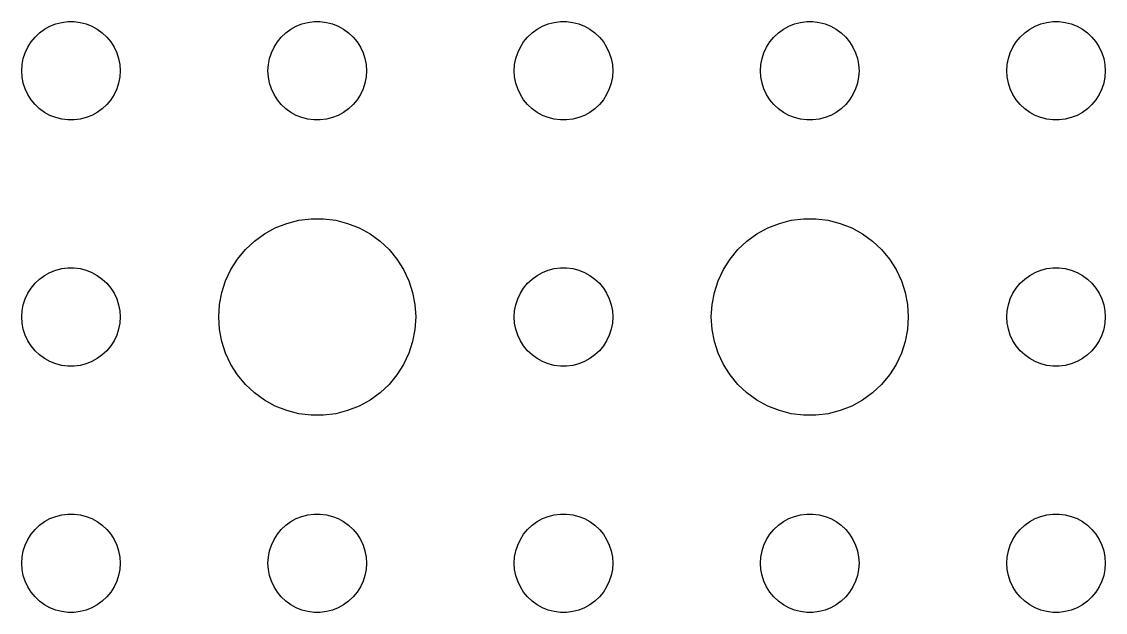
# Model space of a CAD drawing. Header units: metres. Extents: x -157 to 157, y -157 to 157.
# Drawn here: x -54 to -21, y 21 to 39 of the extents above; entities that cross this region are included whole.
import ezdxf

# ---------------------------------------------------------------- set-up
doc = ezdxf.new("R2010")
doc.units = ezdxf.units.M

msp = doc.modelspace()

# ---------------------------------------------------------------- linework, layer by layer
for p, q in [((-52.9635, 38.9266), (-52.7811, 38.9734)), ((-52.7811, 38.9734), (-52.5942, 38.997)), ((-52.5942, 38.997), (-52.4058, 38.997)), ((-52.4058, 38.997), (-52.2189, 38.9734)), ((-52.2189, 38.9734), (-52.0365, 38.9266)), ((-45.4635, 38.9266), (-45.2811, 38.9734)), ((-45.2811, 38.9734), (-45.0942, 38.997)), ((-45.0942, 38.997), (-44.9058, 38.997)), ((-44.9058, 38.997), (-44.7189, 38.9734)), ((-44.7189, 38.9734), (-44.5365, 38.9266)), ((-37.9635, 38.9266), (-37.7811, 38.9734)), ((-37.7811, 38.9734), (-37.5942, 38.997)), ((-37.5942, 38.997), (-37.4058, 38.997)), ((-37.4058, 38.997), (-37.2189, 38.9734)), ((-37.2189, 38.9734), (-37.0365, 38.9266)), ((-30.4635, 38.9266), (-30.2811, 38.9734)), ((-30.2811, 38.9734), (-30.0942, 38.997)), ((-30.0942, 38.997), (-29.9058, 38.997)), ((-29.9058, 38.997), (-29.7189, 38.9734)), ((-29.7189, 38.9734), (-29.5365, 38.9266)), ((-22.9635, 38.9266), (-22.7811, 38.9734)), ((-22.7811, 38.9734), (-22.5942, 38.997)), ((-22.5942, 38.997), (-22.4058, 38.997)), ((-22.4058, 38.997), (-22.2189, 38.9734)), ((-22.2189, 38.9734), (-22.0365, 38.9266)), ((-53.5934, 38.5268), (-53.4561, 38.6558)), ((-53.4561, 38.6558), (-53.3037, 38.7665)), ((-53.3037, 38.7665), (-53.1387, 38.8572)), ((-53.1387, 38.8572), (-52.9635, 38.9266)), ((-52.0365, 38.9266), (-51.8613, 38.8572)), ((-51.8613, 38.8572), (-51.6963, 38.7665)), ((-51.6963, 38.7665), (-51.5439, 38.6558)), ((-51.5439, 38.6558), (-51.4065, 38.5268)), ((-46.0934, 38.5268), (-45.9561, 38.6558)), ((-45.9561, 38.6558), (-45.8037, 38.7665)), ((-45.8037, 38.7665), (-45.6387, 38.8572)), ((-45.6387, 38.8572), (-45.4635, 38.9266)), ((-44.5365, 38.9266), (-44.3613, 38.8572)), ((-44.3613, 38.8572), (-44.1963, 38.7665)), ((-44.1963, 38.7665), (-44.0439, 38.6558)), ((-44.0439, 38.6558), (-43.9065, 38.5268)), ((-38.5934, 38.5268), (-38.4561, 38.6558)), ((-38.4561, 38.6558), (-38.3037, 38.7665)), ((-38.3037, 38.7665), (-38.1387, 38.8572)), ((-38.1387, 38.8572), (-37.9635, 38.9266)), ((-37.0365, 38.9266), (-36.8613, 38.8572)), ((-36.8613, 38.8572), (-36.6963, 38.7665)), ((-36.6963, 38.7665), (-36.5439, 38.6558)), ((-36.5439, 38.6558), (-36.4065, 38.5268)), ((-31.0934, 38.5268), (-30.9561, 38.6558)), ((-30.9561, 38.6558), (-30.8037, 38.7665)), ((-30.8037, 38.7665), (-30.6387, 38.8572)), ((-30.6387, 38.8572), (-30.4635, 38.9266)), ((-29.5365, 38.9266), (-29.3613, 38.8572)), ((-29.3613, 38.8572), (-29.1963, 38.7665)), ((-29.1963, 38.7665), (-29.0439, 38.6558)), ((-29.0439, 38.6558), (-28.9065, 38.5268)), ((-23.5934, 38.5268), (-23.4561, 38.6558)), ((-23.4561, 38.6558), (-23.3037, 38.7665)), ((-23.3037, 38.7665), (-23.1387, 38.8572)), ((-23.1387, 38.8572), (-22.9635, 38.9266)), ((-22.0365, 38.9266), (-21.8613, 38.8572)), ((-21.8613, 38.8572), (-21.6963, 38.7665)), ((-21.6963, 38.7665), (-21.5439, 38.6558)), ((-21.5439, 38.6558), (-21.4065, 38.5268)), ((-53.8145, 38.2226), (-53.7135, 38.3817)), ((-53.7135, 38.3817), (-53.5934, 38.5268)), ((-51.4065, 38.5268), (-51.2865, 38.3817)), ((-51.2865, 38.3817), (-51.1855, 38.2226)), ((-46.3145, 38.2226), (-46.2135, 38.3817)), ((-46.2135, 38.3817), (-46.0934, 38.5268)), ((-43.9065, 38.5268), (-43.7865, 38.3817)), ((-43.7865, 38.3817), (-43.6855, 38.2226)), ((-38.8145, 38.2226), (-38.7135, 38.3817)), ((-38.7135, 38.3817), (-38.5934, 38.5268)), ((-36.4065, 38.5268), (-36.2865, 38.3817)), ((-36.2865, 38.3817), (-36.1855, 38.2226)), ((-31.3145, 38.2226), (-31.2135, 38.3817)), ((-31.2135, 38.3817), (-31.0934, 38.5268)), ((-28.9065, 38.5268), (-28.7865, 38.3817)), ((-28.7865, 38.3817), (-28.6855, 38.2226)), ((-23.8145, 38.2226), (-23.7135, 38.3817)), ((-23.7135, 38.3817), (-23.5934, 38.5268)), ((-21.4065, 38.5268), (-21.2865, 38.3817)), ((-21.2865, 38.3817), (-21.1855, 38.2226)), ((-53.9529, 37.873), (-53.8947, 38.0522)), ((-53.8947, 38.0522), (-53.8145, 38.2226)), ((-51.1855, 38.2226), (-51.1053, 38.0522)), ((-51.1053, 38.0522), (-51.0471, 37.873)), ((-46.4529, 37.873), (-46.3947, 38.0522)), ((-46.3947, 38.0522), (-46.3145, 38.2226)), ((-43.6855, 38.2226), (-43.6053, 38.0522)), ((-43.6053, 38.0522), (-43.5471, 37.873)), ((-38.9529, 37.873), (-38.8947, 38.0522)), ((-38.8947, 38.0522), (-38.8145, 38.2226)), ((-36.1855, 38.2226), (-36.1053, 38.0522)), ((-36.1053, 38.0522), (-36.0471, 37.873)), ((-31.4529, 37.873), (-31.3947, 38.0522)), ((-31.3947, 38.0522), (-31.3145, 38.2226)), ((-28.6855, 38.2226), (-28.6053, 38.0522)), ((-28.6053, 38.0522), (-28.5471, 37.873)), ((-23.9529, 37.873), (-23.8947, 38.0522)), ((-23.8947, 38.0522), (-23.8145, 38.2226)), ((-21.1855, 38.2226), (-21.1053, 38.0522)), ((-21.1053, 38.0522), (-21.0471, 37.873)), ((-54, 37.5), (-53.9882, 37.688)), ((-53.9882, 37.688), (-53.9529, 37.873)), ((-51.0471, 37.873), (-51.0118, 37.688)), ((-51.0118, 37.688), (-51, 37.5)), ((-46.5, 37.5), (-46.4882, 37.688)), ((-46.4882, 37.688), (-46.4529, 37.873)), ((-43.5471, 37.873), (-43.5118, 37.688)), ((-43.5118, 37.688), (-43.5, 37.5)), ((-39, 37.5), (-38.9882, 37.688)), ((-38.9882, 37.688), (-38.9529, 37.873)), ((-36.0471, 37.873), (-36.0118, 37.688)), ((-36.0118, 37.688), (-36, 37.5)), ((-31.5, 37.5), (-31.4882, 37.688)), ((-31.4882, 37.688), (-31.4529, 37.873)), ((-28.5471, 37.873), (-28.5118, 37.688)), ((-28.5118, 37.688), (-28.5, 37.5)), ((-24, 37.5), (-23.9882, 37.688)), ((-23.9882, 37.688), (-23.9529, 37.873)), ((-21.0471, 37.873), (-21.0118, 37.688)), ((-21.0118, 37.688), (-21, 37.5)), ((-53.9882, 37.312), (-54, 37.5)), ((-53.9529, 37.127), (-53.9882, 37.312)), ((-51.0118, 37.312), (-51.0471, 37.127)), ((-51, 37.5), (-51.0118, 37.312)), ((-46.4882, 37.312), (-46.5, 37.5)), ((-46.4529, 37.127), (-46.4882, 37.312)), ((-43.5118, 37.312), (-43.5471, 37.127)), ((-43.5, 37.5), (-43.5118, 37.312)), ((-38.9882, 37.312), (-39, 37.5)), ((-38.9529, 37.127), (-38.9882, 37.312)), ((-36.0118, 37.312), (-36.0471, 37.127)), ((-36, 37.5), (-36.0118, 37.312)), ((-31.4882, 37.312), (-31.5, 37.5)), ((-31.4529, 37.127), (-31.4882, 37.312)), ((-28.5118, 37.312), (-28.5471, 37.127)), ((-28.5, 37.5), (-28.5118, 37.312)), ((-23.9882, 37.312), (-24, 37.5)), ((-23.9529, 37.127), (-23.9882, 37.312)), ((-21.0118, 37.312), (-21.0471, 37.127)), ((-21, 37.5), (-21.0118, 37.312)), ((-53.8947, 36.9478), (-53.9529, 37.127)), ((-51.0471, 37.127), (-51.1053, 36.9478)), ((-46.3947, 36.9478), (-46.4529, 37.127)), ((-43.5471, 37.127), (-43.6053, 36.9478)), ((-38.8947, 36.9478), (-38.9529, 37.127)), ((-36.0471, 37.127), (-36.1053, 36.9478)), ((-31.3947, 36.9478), (-31.4529, 37.127)), ((-28.5471, 37.127), (-28.6053, 36.9478)), ((-23.8947, 36.9478), (-23.9529, 37.127)), ((-21.0471, 37.127), (-21.1053, 36.9478)), ((-53.8145, 36.7774), (-53.8947, 36.9478)), ((-53.7135, 36.6183), (-53.8145, 36.7774)), ((-51.1855, 36.7774), (-51.2865, 36.6183)), ((-51.1053, 36.9478), (-51.1855, 36.7774)), ((-46.3145, 36.7774), (-46.3947, 36.9478)), ((-46.2135, 36.6183), (-46.3145, 36.7774)), ((-43.6855, 36.7774), (-43.7865, 36.6183)), ((-43.6053, 36.9478), (-43.6855, 36.7774)), ((-38.8145, 36.7774), (-38.8947, 36.9478)), ((-38.7135, 36.6183), (-38.8145, 36.7774)), ((-36.1855, 36.7774), (-36.2865, 36.6183)), ((-36.1053, 36.9478), (-36.1855, 36.7774)), ((-31.3145, 36.7774), (-31.3947, 36.9478)), ((-31.2135, 36.6183), (-31.3145, 36.7774)), ((-28.6855, 36.7774), (-28.7865, 36.6183)), ((-28.6053, 36.9478), (-28.6855, 36.7774)), ((-23.8145, 36.7774), (-23.8947, 36.9478)), ((-23.7135, 36.6183), (-23.8145, 36.7774)), ((-21.1855, 36.7774), (-21.2865, 36.6183)), ((-21.1053, 36.9478), (-21.1855, 36.7774)), ((-53.5934, 36.4732), (-53.7135, 36.6183)), ((-53.4561, 36.3442), (-53.5934, 36.4732)), ((-53.3037, 36.2335), (-53.4561, 36.3442)), ((-51.5439, 36.3442), (-51.6963, 36.2335)), ((-51.4065, 36.4732), (-51.5439, 36.3442)), ((-51.2865, 36.6183), (-51.4065, 36.4732)), ((-46.0934, 36.4732), (-46.2135, 36.6183)), ((-45.9561, 36.3442), (-46.0934, 36.4732)), ((-45.8037, 36.2335), (-45.9561, 36.3442)), ((-44.0439, 36.3442), (-44.1963, 36.2335)), ((-43.9065, 36.4732), (-44.0439, 36.3442)), ((-43.7865, 36.6183), (-43.9065, 36.4732)), ((-38.5934, 36.4732), (-38.7135, 36.6183)), ((-38.4561, 36.3442), (-38.5934, 36.4732)), ((-38.3037, 36.2335), (-38.4561, 36.3442)), ((-36.5439, 36.3442), (-36.6963, 36.2335)), ((-36.4065, 36.4732), (-36.5439, 36.3442)), ((-36.2865, 36.6183), (-36.4065, 36.4732)), ((-31.0934, 36.4732), (-31.2135, 36.6183)), ((-30.9561, 36.3442), (-31.0934, 36.4732)), ((-30.8037, 36.2335), (-30.9561, 36.3442)), ((-29.0439, 36.3442), (-29.1963, 36.2335)), ((-28.9065, 36.4732), (-29.0439, 36.3442)), ((-28.7865, 36.6183), (-28.9065, 36.4732)), ((-23.5934, 36.4732), (-23.7135, 36.6183)), ((-23.4561, 36.3442), (-23.5934, 36.4732)), ((-23.3037, 36.2335), (-23.4561, 36.3442)), ((-21.5439, 36.3442), (-21.6963, 36.2335)), ((-21.4065, 36.4732), (-21.5439, 36.3442)), ((-21.2865, 36.6183), (-21.4065, 36.4732)), ((-53.1387, 36.1428), (-53.3037, 36.2335)), ((-52.9635, 36.0734), (-53.1387, 36.1428)), ((-52.7811, 36.0266), (-52.9635, 36.0734)), ((-52.5942, 36.003), (-52.7811, 36.0266)), ((-52.4058, 36.003), (-52.5942, 36.003)), ((-52.2189, 36.0266), (-52.4058, 36.003)), ((-52.0365, 36.0734), (-52.2189, 36.0266)), ((-51.8613, 36.1428), (-52.0365, 36.0734)), ((-51.6963, 36.2335), (-51.8613, 36.1428)), ((-45.6387, 36.1428), (-45.8037, 36.2335)), ((-45.4635, 36.0734), (-45.6387, 36.1428)), ((-45.2811, 36.0266), (-45.4635, 36.0734)), ((-45.0942, 36.003), (-45.2811, 36.0266)), ((-44.9058, 36.003), (-45.0942, 36.003)), ((-44.7189, 36.0266), (-44.9058, 36.003)), ((-44.5365, 36.0734), (-44.7189, 36.0266)), ((-44.3613, 36.1428), (-44.5365, 36.0734)), ((-44.1963, 36.2335), (-44.3613, 36.1428)), ((-38.1387, 36.1428), (-38.3037, 36.2335)), ((-37.9635, 36.0734), (-38.1387, 36.1428)), ((-37.7811, 36.0266), (-37.9635, 36.0734)), ((-37.5942, 36.003), (-37.7811, 36.0266)), ((-37.4058, 36.003), (-37.5942, 36.003)), ((-37.2189, 36.0266), (-37.4058, 36.003)), ((-37.0365, 36.0734), (-37.2189, 36.0266)), ((-36.8613, 36.1428), (-37.0365, 36.0734)), ((-36.6963, 36.2335), (-36.8613, 36.1428)), ((-30.6387, 36.1428), (-30.8037, 36.2335)), ((-30.4635, 36.0734), (-30.6387, 36.1428)), ((-30.2811, 36.0266), (-30.4635, 36.0734)), ((-30.0942, 36.003), (-30.2811, 36.0266)), ((-29.9058, 36.003), (-30.0942, 36.003)), ((-29.7189, 36.0266), (-29.9058, 36.003)), ((-29.5365, 36.0734), (-29.7189, 36.0266)), ((-29.3613, 36.1428), (-29.5365, 36.0734)), ((-29.1963, 36.2335), (-29.3613, 36.1428)), ((-23.1387, 36.1428), (-23.3037, 36.2335)), ((-22.9635, 36.0734), (-23.1387, 36.1428)), ((-22.7811, 36.0266), (-22.9635, 36.0734)), ((-22.5942, 36.003), (-22.7811, 36.0266)), ((-22.4058, 36.003), (-22.5942, 36.003)), ((-22.2189, 36.0266), (-22.4058, 36.003)), ((-22.0365, 36.0734), (-22.2189, 36.0266)), ((-21.8613, 36.1428), (-22.0365, 36.0734)), ((-21.6963, 36.2335), (-21.8613, 36.1428)), ((-46.6075, 32.533), (-46.2773, 32.7145)), ((-46.2773, 32.7145), (-45.927, 32.8532)), ((-45.927, 32.8532), (-45.5621, 32.9469)), ((-45.5621, 32.9469), (-45.1884, 32.9941)), ((-45.1884, 32.9941), (-44.8116, 32.9941)), ((-44.8116, 32.9941), (-44.4379, 32.9469)), ((-44.4379, 32.9469), (-44.0729, 32.8532)), ((-44.0729, 32.8532), (-43.7227, 32.7145)), ((-43.7227, 32.7145), (-43.3925, 32.533)), ((-31.6075, 32.533), (-31.2773, 32.7145)), ((-31.2773, 32.7145), (-30.927, 32.8532)), ((-30.927, 32.8532), (-30.5621, 32.9469)), ((-30.5621, 32.9469), (-30.1884, 32.9941)), ((-30.1884, 32.9941), (-29.8116, 32.9941)), ((-29.8116, 32.9941), (-29.4379, 32.9469)), ((-29.4379, 32.9469), (-29.0729, 32.8532)), ((-29.0729, 32.8532), (-28.7227, 32.7145)), ((-28.7227, 32.7145), (-28.3925, 32.533)), ((-46.9123, 32.3115), (-46.6075, 32.533)), ((-43.3925, 32.533), (-43.0877, 32.3115)), ((-31.9123, 32.3115), (-31.6075, 32.533)), ((-28.3925, 32.533), (-28.0877, 32.3115)), ((-47.427, 31.7634), (-47.1869, 32.0536)), ((-47.1869, 32.0536), (-46.9123, 32.3115)), ((-43.0877, 32.3115), (-42.8131, 32.0536)), ((-42.8131, 32.0536), (-42.5729, 31.7634)), ((-32.427, 31.7634), (-32.1869, 32.0536)), ((-32.1869, 32.0536), (-31.9123, 32.3115)), ((-28.0877, 32.3115), (-27.8131, 32.0536)), ((-27.8131, 32.0536), (-27.5729, 31.7634)), ((-47.6289, 31.4453), (-47.427, 31.7634)), ((-42.5729, 31.7634), (-42.3711, 31.4453)), ((-32.6289, 31.4453), (-32.427, 31.7634)), ((-27.5729, 31.7634), (-27.3711, 31.4453)), ((-53.3037, 31.2665), (-53.1387, 31.3572)), ((-53.1387, 31.3572), (-52.9635, 31.4266)), ((-52.9635, 31.4266), (-52.7811, 31.4734)), ((-52.7811, 31.4734), (-52.5942, 31.497)), ((-52.5942, 31.497), (-52.4058, 31.497)), ((-52.4058, 31.497), (-52.2189, 31.4734)), ((-52.2189, 31.4734), (-52.0365, 31.4266)), ((-52.0365, 31.4266), (-51.8613, 31.3572)), ((-51.8613, 31.3572), (-51.6963, 31.2665)), ((-47.7893, 31.1044), (-47.6289, 31.4453)), ((-42.3711, 31.4453), (-42.2107, 31.1044)), ((-38.3037, 31.2665), (-38.1387, 31.3572)), ((-38.1387, 31.3572), (-37.9635, 31.4266)), ((-37.9635, 31.4266), (-37.7811, 31.4734)), ((-37.7811, 31.4734), (-37.5942, 31.497)), ((-37.5942, 31.497), (-37.4058, 31.497)), ((-37.4058, 31.497), (-37.2189, 31.4734)), ((-37.2189, 31.4734), (-37.0365, 31.4266)), ((-37.0365, 31.4266), (-36.8613, 31.3572)), ((-36.8613, 31.3572), (-36.6963, 31.2665)), ((-32.7893, 31.1044), (-32.6289, 31.4453)), ((-27.3711, 31.4453), (-27.2107, 31.1044)), ((-23.3037, 31.2665), (-23.1387, 31.3572)), ((-23.1387, 31.3572), (-22.9635, 31.4266)), ((-22.9635, 31.4266), (-22.7811, 31.4734)), ((-22.7811, 31.4734), (-22.5942, 31.497)), ((-22.5942, 31.497), (-22.4058, 31.497)), ((-22.4058, 31.497), (-22.2189, 31.4734)), ((-22.2189, 31.4734), (-22.0365, 31.4266)), ((-22.0365, 31.4266), (-21.8613, 31.3572)), ((-21.8613, 31.3572), (-21.6963, 31.2665)), ((-53.7135, 30.8817), (-53.5934, 31.0268)), ((-53.5934, 31.0268), (-53.4561, 31.1558)), ((-53.4561, 31.1558), (-53.3037, 31.2665)), ((-51.6963, 31.2665), (-51.5439, 31.1558)), ((-51.5439, 31.1558), (-51.4065, 31.0268)), ((-51.4065, 31.0268), (-51.2865, 30.8817)), ((-47.9057, 30.7461), (-47.7893, 31.1044)), ((-42.2107, 31.1044), (-42.0942, 30.7461)), ((-38.7135, 30.8817), (-38.5934, 31.0268)), ((-38.5934, 31.0268), (-38.4561, 31.1558)), ((-38.4561, 31.1558), (-38.3037, 31.2665)), ((-36.6963, 31.2665), (-36.5439, 31.1558)), ((-36.5439, 31.1558), (-36.4065, 31.0268)), ((-36.4065, 31.0268), (-36.2865, 30.8817)), ((-32.9057, 30.7461), (-32.7893, 31.1044)), ((-27.2107, 31.1044), (-27.0942, 30.7461)), ((-23.7135, 30.8817), (-23.5934, 31.0268)), ((-23.5934, 31.0268), (-23.4561, 31.1558)), ((-23.4561, 31.1558), (-23.3037, 31.2665)), ((-21.6963, 31.2665), (-21.5439, 31.1558)), ((-21.5439, 31.1558), (-21.4065, 31.0268)), ((-21.4065, 31.0268), (-21.2865, 30.8817)), ((-53.8947, 30.5522), (-53.8145, 30.7226)), ((-53.8145, 30.7226), (-53.7135, 30.8817)), ((-51.2865, 30.8817), (-51.1855, 30.7226)), ((-51.1855, 30.7226), (-51.1053, 30.5522)), ((-47.9763, 30.376), (-47.9057, 30.7461)), ((-42.0942, 30.7461), (-42.0237, 30.376)), ((-38.8947, 30.5522), (-38.8145, 30.7226)), ((-38.8145, 30.7226), (-38.7135, 30.8817)), ((-36.2865, 30.8817), (-36.1855, 30.7226)), ((-36.1855, 30.7226), (-36.1053, 30.5522)), ((-32.9763, 30.376), (-32.9057, 30.7461)), ((-27.0942, 30.7461), (-27.0237, 30.376)), ((-23.8947, 30.5522), (-23.8145, 30.7226)), ((-23.8145, 30.7226), (-23.7135, 30.8817)), ((-21.2865, 30.8817), (-21.1855, 30.7226)), ((-21.1855, 30.7226), (-21.1053, 30.5522)), ((-53.9882, 30.188), (-53.9529, 30.373)), ((-53.9529, 30.373), (-53.8947, 30.5522)), ((-51.1053, 30.5522), (-51.0471, 30.373)), ((-51.0471, 30.373), (-51.0118, 30.188)), ((-48, 30), (-47.9763, 30.376)), ((-42.0237, 30.376), (-42, 30)), ((-38.9882, 30.188), (-38.9529, 30.373)), ((-38.9529, 30.373), (-38.8947, 30.5522)), ((-36.1053, 30.5522), (-36.0471, 30.373)), ((-36.0471, 30.373), (-36.0118, 30.188)), ((-33, 30), (-32.9763, 30.376)), ((-27.0237, 30.376), (-27, 30)), ((-23.9882, 30.188), (-23.9529, 30.373)), ((-23.9529, 30.373), (-23.8947, 30.5522)), ((-21.1053, 30.5522), (-21.0471, 30.373)), ((-21.0471, 30.373), (-21.0118, 30.188)), ((-54, 30), (-53.9882, 30.188)), ((-51.0118, 30.188), (-51, 30)), ((-39, 30), (-38.9882, 30.188)), ((-36.0118, 30.188), (-36, 30)), ((-24, 30), (-23.9882, 30.188)), ((-21.0118, 30.188), (-21, 30)), ((-53.9882, 29.812), (-54, 30)), ((-53.9529, 29.627), (-53.9882, 29.812)), ((-51.0118, 29.812), (-51.0471, 29.627)), ((-51, 30), (-51.0118, 29.812)), ((-47.9763, 29.624), (-48, 30)), ((-42, 30), (-42.0237, 29.624)), ((-38.9882, 29.812), (-39, 30)), ((-38.9529, 29.627), (-38.9882, 29.812)), ((-36.0118, 29.812), (-36.0471, 29.627)), ((-36, 30), (-36.0118, 29.812)), ((-32.9763, 29.624), (-33, 30)), ((-27, 30), (-27.0237, 29.624)), ((-23.9882, 29.812), (-24, 30)), ((-23.9529, 29.627), (-23.9882, 29.812)), ((-21.0118, 29.812), (-21.0471, 29.627)), ((-21, 30), (-21.0118, 29.812)), ((-53.8947, 29.4478), (-53.9529, 29.627)), ((-53.8145, 29.2774), (-53.8947, 29.4478)), ((-51.1053, 29.4478), (-51.1855, 29.2774)), ((-51.0471, 29.627), (-51.1053, 29.4478)), ((-47.9057, 29.2539), (-47.9763, 29.624)), ((-42.0237, 29.624), (-42.0942, 29.2539)), ((-38.8947, 29.4478), (-38.9529, 29.627)), ((-38.8145, 29.2774), (-38.8947, 29.4478)), ((-36.1053, 29.4478), (-36.1855, 29.2774)), ((-36.0471, 29.627), (-36.1053, 29.4478)), ((-32.9057, 29.2539), (-32.9763, 29.624)), ((-27.0237, 29.624), (-27.0942, 29.2539)), ((-23.8947, 29.4478), (-23.9529, 29.627)), ((-23.8145, 29.2774), (-23.8947, 29.4478)), ((-21.1053, 29.4478), (-21.1855, 29.2774)), ((-21.0471, 29.627), (-21.1053, 29.4478)), ((-53.7135, 29.1183), (-53.8145, 29.2774)), ((-53.5934, 28.9732), (-53.7135, 29.1183)), ((-51.2865, 29.1183), (-51.4065, 28.9732)), ((-51.1855, 29.2774), (-51.2865, 29.1183)), ((-47.7893, 28.8956), (-47.9057, 29.2539)), ((-42.0942, 29.2539), (-42.2107, 28.8956)), ((-38.7135, 29.1183), (-38.8145, 29.2774)), ((-38.5934, 28.9732), (-38.7135, 29.1183)), ((-36.2865, 29.1183), (-36.4065, 28.9732)), ((-36.1855, 29.2774), (-36.2865, 29.1183)), ((-32.7893, 28.8956), (-32.9057, 29.2539)), ((-27.0942, 29.2539), (-27.2107, 28.8956)), ((-23.7135, 29.1183), (-23.8145, 29.2774)), ((-23.5934, 28.9732), (-23.7135, 29.1183)), ((-21.2865, 29.1183), (-21.4065, 28.9732)), ((-21.1855, 29.2774), (-21.2865, 29.1183)), ((-53.4561, 28.8442), (-53.5934, 28.9732)), ((-53.3037, 28.7335), (-53.4561, 28.8442)), ((-53.1387, 28.6427), (-53.3037, 28.7335)), ((-51.6963, 28.7335), (-51.8613, 28.6427)), ((-51.5439, 28.8442), (-51.6963, 28.7335)), ((-51.4065, 28.9732), (-51.5439, 28.8442)), ((-47.6289, 28.5547), (-47.7893, 28.8956)), ((-42.2107, 28.8956), (-42.3711, 28.5547)), ((-38.4561, 28.8442), (-38.5934, 28.9732)), ((-38.3037, 28.7335), (-38.4561, 28.8442)), ((-38.1387, 28.6427), (-38.3037, 28.7335)), ((-36.6963, 28.7335), (-36.8613, 28.6427)), ((-36.5439, 28.8442), (-36.6963, 28.7335)), ((-36.4065, 28.9732), (-36.5439, 28.8442)), ((-32.6289, 28.5547), (-32.7893, 28.8956)), ((-27.2107, 28.8956), (-27.3711, 28.5547)), ((-23.4561, 28.8442), (-23.5934, 28.9732)), ((-23.3037, 28.7335), (-23.4561, 28.8442)), ((-23.1387, 28.6427), (-23.3037, 28.7335)), ((-21.6963, 28.7335), (-21.8613, 28.6427)), ((-21.5439, 28.8442), (-21.6963, 28.7335)), ((-21.4065, 28.9732), (-21.5439, 28.8442)), ((-52.9635, 28.5734), (-53.1387, 28.6427)), ((-52.7811, 28.5266), (-52.9635, 28.5734)), ((-52.5942, 28.503), (-52.7811, 28.5266)), ((-52.4058, 28.503), (-52.5942, 28.503)), ((-52.2189, 28.5266), (-52.4058, 28.503)), ((-52.0365, 28.5734), (-52.2189, 28.5266)), ((-51.8613, 28.6427), (-52.0365, 28.5734)), ((-47.427, 28.2366), (-47.6289, 28.5547)), ((-42.3711, 28.5547), (-42.5729, 28.2366)), ((-37.9635, 28.5734), (-38.1387, 28.6427)), ((-37.7811, 28.5266), (-37.9635, 28.5734)), ((-37.5942, 28.503), (-37.7811, 28.5266)), ((-37.4058, 28.503), (-37.5942, 28.503)), ((-37.2189, 28.5266), (-37.4058, 28.503)), ((-37.0365, 28.5734), (-37.2189, 28.5266)), ((-36.8613, 28.6427), (-37.0365, 28.5734)), ((-32.427, 28.2366), (-32.6289, 28.5547)), ((-27.3711, 28.5547), (-27.5729, 28.2366)), ((-22.9635, 28.5734), (-23.1387, 28.6427)), ((-22.7811, 28.5266), (-22.9635, 28.5734)), ((-22.5942, 28.503), (-22.7811, 28.5266)), ((-22.4058, 28.503), (-22.5942, 28.503)), ((-22.2189, 28.5266), (-22.4058, 28.503)), ((-22.0365, 28.5734), (-22.2189, 28.5266)), ((-21.8613, 28.6427), (-22.0365, 28.5734)), ((-47.1869, 27.9464), (-47.427, 28.2366)), ((-42.5729, 28.2366), (-42.8131, 27.9464)), ((-32.1869, 27.9464), (-32.427, 28.2366)), ((-27.5729, 28.2366), (-27.8131, 27.9464)), ((-46.9123, 27.6884), (-47.1869, 27.9464)), ((-42.8131, 27.9464), (-43.0877, 27.6884)), ((-31.9123, 27.6884), (-32.1869, 27.9464)), ((-27.8131, 27.9464), (-28.0877, 27.6884)), ((-46.6075, 27.467), (-46.9123, 27.6884)), ((-46.2773, 27.2855), (-46.6075, 27.467)), ((-43.3925, 27.467), (-43.7227, 27.2855)), ((-43.0877, 27.6884), (-43.3925, 27.467)), ((-31.6075, 27.467), (-31.9123, 27.6884)), ((-31.2773, 27.2855), (-31.6075, 27.467)), ((-28.3925, 27.467), (-28.7227, 27.2855)), ((-28.0877, 27.6884), (-28.3925, 27.467)), ((-45.927, 27.1468), (-46.2773, 27.2855)), ((-45.5621, 27.0531), (-45.927, 27.1468)), ((-44.0729, 27.1468), (-44.4379, 27.0531)), ((-43.7227, 27.2855), (-44.0729, 27.1468)), ((-30.927, 27.1468), (-31.2773, 27.2855)), ((-30.5621, 27.0531), (-30.927, 27.1468)), ((-29.0729, 27.1468), (-29.4379, 27.0531)), ((-28.7227, 27.2855), (-29.0729, 27.1468)), ((-45.1884, 27.0059), (-45.5621, 27.0531)), ((-44.8116, 27.0059), (-45.1884, 27.0059)), ((-44.4379, 27.0531), (-44.8116, 27.0059)), ((-30.1884, 27.0059), (-30.5621, 27.0531)), ((-29.8116, 27.0059), (-30.1884, 27.0059)), ((-29.4379, 27.0531), (-29.8116, 27.0059)), ((-53.4561, 23.6558), (-53.3037, 23.7665)), ((-53.3037, 23.7665), (-53.1387, 23.8572)), ((-53.1387, 23.8572), (-52.9635, 23.9266)), ((-52.9635, 23.9266), (-52.7811, 23.9734)), ((-52.7811, 23.9734), (-52.5942, 23.997)), ((-52.5942, 23.997), (-52.4058, 23.997)), ((-52.4058, 23.997), (-52.2189, 23.9734)), ((-52.2189, 23.9734), (-52.0365, 23.9266)), ((-52.0365, 23.9266), (-51.8613, 23.8572)), ((-51.8613, 23.8572), (-51.6963, 23.7665)), ((-51.6963, 23.7665), (-51.5439, 23.6558)), ((-45.9561, 23.6558), (-45.8037, 23.7665)), ((-45.8037, 23.7665), (-45.6387, 23.8572)), ((-45.6387, 23.8572), (-45.4635, 23.9266)), ((-45.4635, 23.9266), (-45.2811, 23.9734)), ((-45.2811, 23.9734), (-45.0942, 23.997)), ((-45.0942, 23.997), (-44.9058, 23.997)), ((-44.9058, 23.997), (-44.7189, 23.9734)), ((-44.7189, 23.9734), (-44.5365, 23.9266)), ((-44.5365, 23.9266), (-44.3613, 23.8572)), ((-44.3613, 23.8572), (-44.1963, 23.7665)), ((-44.1963, 23.7665), (-44.0439, 23.6558)), ((-38.4561, 23.6558), (-38.3037, 23.7665)), ((-38.3037, 23.7665), (-38.1387, 23.8572)), ((-38.1387, 23.8572), (-37.9635, 23.9266)), ((-37.9635, 23.9266), (-37.7811, 23.9734)), ((-37.7811, 23.9734), (-37.5942, 23.997)), ((-37.5942, 23.997), (-37.4058, 23.997)), ((-37.4058, 23.997), (-37.2189, 23.9734)), ((-37.2189, 23.9734), (-37.0365, 23.9266)), ((-37.0365, 23.9266), (-36.8613, 23.8572)), ((-36.8613, 23.8572), (-36.6963, 23.7665)), ((-36.6963, 23.7665), (-36.5439, 23.6558)), ((-30.9561, 23.6558), (-30.8037, 23.7665)), ((-30.8037, 23.7665), (-30.6387, 23.8572)), ((-30.6387, 23.8572), (-30.4635, 23.9266)), ((-30.4635, 23.9266), (-30.2811, 23.9734)), ((-30.2811, 23.9734), (-30.0942, 23.997)), ((-30.0942, 23.997), (-29.9058, 23.997)), ((-29.9058, 23.997), (-29.7189, 23.9734)), ((-29.7189, 23.9734), (-29.5365, 23.9266)), ((-29.5365, 23.9266), (-29.3613, 23.8572)), ((-29.3613, 23.8572), (-29.1963, 23.7665)), ((-29.1963, 23.7665), (-29.0439, 23.6558)), ((-23.4561, 23.6558), (-23.3037, 23.7665)), ((-23.3037, 23.7665), (-23.1387, 23.8572)), ((-23.1387, 23.8572), (-22.9635, 23.9266)), ((-22.9635, 23.9266), (-22.7811, 23.9734)), ((-22.7811, 23.9734), (-22.5942, 23.997)), ((-22.5942, 23.997), (-22.4058, 23.997)), ((-22.4058, 23.997), (-22.2189, 23.9734)), ((-22.2189, 23.9734), (-22.0365, 23.9266)), ((-22.0365, 23.9266), (-21.8613, 23.8572)), ((-21.8613, 23.8572), (-21.6963, 23.7665)), ((-21.6963, 23.7665), (-21.5439, 23.6558)), ((-53.7135, 23.3817), (-53.5934, 23.5268)), ((-53.5934, 23.5268), (-53.4561, 23.6558)), ((-51.5439, 23.6558), (-51.4065, 23.5268)), ((-51.4065, 23.5268), (-51.2865, 23.3817)), ((-46.2135, 23.3817), (-46.0934, 23.5268)), ((-46.0934, 23.5268), (-45.9561, 23.6558)), ((-44.0439, 23.6558), (-43.9065, 23.5268)), ((-43.9065, 23.5268), (-43.7865, 23.3817)), ((-38.7135, 23.3817), (-38.5934, 23.5268)), ((-38.5934, 23.5268), (-38.4561, 23.6558)), ((-36.5439, 23.6558), (-36.4065, 23.5268)), ((-36.4065, 23.5268), (-36.2865, 23.3817)), ((-31.2135, 23.3817), (-31.0934, 23.5268)), ((-31.0934, 23.5268), (-30.9561, 23.6558)), ((-29.0439, 23.6558), (-28.9065, 23.5268)), ((-28.9065, 23.5268), (-28.7865, 23.3817)), ((-23.7135, 23.3817), (-23.5934, 23.5268)), ((-23.5934, 23.5268), (-23.4561, 23.6558)), ((-21.5439, 23.6558), (-21.4065, 23.5268)), ((-21.4065, 23.5268), (-21.2865, 23.3817)), ((-53.8947, 23.0522), (-53.8145, 23.2226)), ((-53.8145, 23.2226), (-53.7135, 23.3817)), ((-51.2865, 23.3817), (-51.1855, 23.2226)), ((-51.1855, 23.2226), (-51.1053, 23.0522)), ((-46.3947, 23.0522), (-46.3145, 23.2226)), ((-46.3145, 23.2226), (-46.2135, 23.3817)), ((-43.7865, 23.3817), (-43.6855, 23.2226)), ((-43.6855, 23.2226), (-43.6053, 23.0522)), ((-38.8947, 23.0522), (-38.8145, 23.2226)), ((-38.8145, 23.2226), (-38.7135, 23.3817)), ((-36.2865, 23.3817), (-36.1855, 23.2226)), ((-36.1855, 23.2226), (-36.1053, 23.0522)), ((-31.3947, 23.0522), (-31.3145, 23.2226)), ((-31.3145, 23.2226), (-31.2135, 23.3817)), ((-28.7865, 23.3817), (-28.6855, 23.2226)), ((-28.6855, 23.2226), (-28.6053, 23.0522)), ((-23.8947, 23.0522), (-23.8145, 23.2226)), ((-23.8145, 23.2226), (-23.7135, 23.3817)), ((-21.2865, 23.3817), (-21.1855, 23.2226)), ((-21.1855, 23.2226), (-21.1053, 23.0522)), ((-53.9882, 22.688), (-53.9529, 22.873)), ((-53.9529, 22.873), (-53.8947, 23.0522)), ((-51.1053, 23.0522), (-51.0471, 22.873)), ((-51.0471, 22.873), (-51.0118, 22.688)), ((-46.4882, 22.688), (-46.4529, 22.873)), ((-46.4529, 22.873), (-46.3947, 23.0522)), ((-43.6053, 23.0522), (-43.5471, 22.873)), ((-43.5471, 22.873), (-43.5118, 22.688)), ((-38.9882, 22.688), (-38.9529, 22.873)), ((-38.9529, 22.873), (-38.8947, 23.0522)), ((-36.1053, 23.0522), (-36.0471, 22.873)), ((-36.0471, 22.873), (-36.0118, 22.688)), ((-31.4882, 22.688), (-31.4529, 22.873)), ((-31.4529, 22.873), (-31.3947, 23.0522)), ((-28.6053, 23.0522), (-28.5471, 22.873)), ((-28.5471, 22.873), (-28.5118, 22.688)), ((-23.9882, 22.688), (-23.9529, 22.873)), ((-23.9529, 22.873), (-23.8947, 23.0522)), ((-21.1053, 23.0522), (-21.0471, 22.873)), ((-21.0471, 22.873), (-21.0118, 22.688)), ((-54, 22.5), (-53.9882, 22.688)), ((-53.9882, 22.312), (-54, 22.5)), ((-51.0118, 22.688), (-51, 22.5)), ((-51, 22.5), (-51.0118, 22.312)), ((-46.5, 22.5), (-46.4882, 22.688)), ((-46.4882, 22.312), (-46.5, 22.5)), ((-43.5118, 22.688), (-43.5, 22.5)), ((-43.5, 22.5), (-43.5118, 22.312)), ((-39, 22.5), (-38.9882, 22.688)), ((-38.9882, 22.312), (-39, 22.5)), ((-36.0118, 22.688), (-36, 22.5)), ((-36, 22.5), (-36.0118, 22.312)), ((-31.5, 22.5), (-31.4882, 22.688)), ((-31.4882, 22.312), (-31.5, 22.5)), ((-28.5118, 22.688), (-28.5, 22.5)), ((-28.5, 22.5), (-28.5118, 22.312)), ((-24, 22.5), (-23.9882, 22.688)), ((-23.9882, 22.312), (-24, 22.5)), ((-21.0118, 22.688), (-21, 22.5)), ((-21, 22.5), (-21.0118, 22.312)), ((-53.9529, 22.127), (-53.9882, 22.312)), ((-53.8947, 21.9478), (-53.9529, 22.127)), ((-51.0471, 22.127), (-51.1053, 21.9478)), ((-51.0118, 22.312), (-51.0471, 22.127)), ((-46.4529, 22.127), (-46.4882, 22.312)), ((-46.3947, 21.9478), (-46.4529, 22.127)), ((-43.5471, 22.127), (-43.6053, 21.9478)), ((-43.5118, 22.312), (-43.5471, 22.127)), ((-38.9529, 22.127), (-38.9882, 22.312)), ((-38.8947, 21.9478), (-38.9529, 22.127)), ((-36.0471, 22.127), (-36.1053, 21.9478)), ((-36.0118, 22.312), (-36.0471, 22.127)), ((-31.4529, 22.127), (-31.4882, 22.312)), ((-31.3947, 21.9478), (-31.4529, 22.127)), ((-28.5471, 22.127), (-28.6053, 21.9478)), ((-28.5118, 22.312), (-28.5471, 22.127)), ((-23.9529, 22.127), (-23.9882, 22.312)), ((-23.8947, 21.9478), (-23.9529, 22.127)), ((-21.0471, 22.127), (-21.1053, 21.9478)), ((-21.0118, 22.312), (-21.0471, 22.127)), ((-53.8145, 21.7774), (-53.8947, 21.9478)), ((-51.1053, 21.9478), (-51.1855, 21.7774)), ((-46.3145, 21.7774), (-46.3947, 21.9478)), ((-43.6053, 21.9478), (-43.6855, 21.7774)), ((-38.8145, 21.7774), (-38.8947, 21.9478)), ((-36.1053, 21.9478), (-36.1855, 21.7774)), ((-31.3145, 21.7774), (-31.3947, 21.9478)), ((-28.6053, 21.9478), (-28.6855, 21.7774)), ((-23.8145, 21.7774), (-23.8947, 21.9478)), ((-21.1053, 21.9478), (-21.1855, 21.7774)), ((-53.7135, 21.6183), (-53.8145, 21.7774)), ((-53.5934, 21.4732), (-53.7135, 21.6183)), ((-53.4561, 21.3442), (-53.5934, 21.4732)), ((-51.4065, 21.4732), (-51.5439, 21.3442)), ((-51.2865, 21.6183), (-51.4065, 21.4732)), ((-51.1855, 21.7774), (-51.2865, 21.6183)), ((-46.2135, 21.6183), (-46.3145, 21.7774)), ((-46.0934, 21.4732), (-46.2135, 21.6183)), ((-45.9561, 21.3442), (-46.0934, 21.4732)), ((-43.9065, 21.4732), (-44.0439, 21.3442)), ((-43.7865, 21.6183), (-43.9065, 21.4732)), ((-43.6855, 21.7774), (-43.7865, 21.6183)), ((-38.7135, 21.6183), (-38.8145, 21.7774)), ((-38.5934, 21.4732), (-38.7135, 21.6183)), ((-38.4561, 21.3442), (-38.5934, 21.4732)), ((-36.4065, 21.4732), (-36.5439, 21.3442)), ((-36.2865, 21.6183), (-36.4065, 21.4732)), ((-36.1855, 21.7774), (-36.2865, 21.6183)), ((-31.2135, 21.6183), (-31.3145, 21.7774)), ((-31.0934, 21.4732), (-31.2135, 21.6183)), ((-30.9561, 21.3442), (-31.0934, 21.4732)), ((-28.9065, 21.4732), (-29.0439, 21.3442)), ((-28.7865, 21.6183), (-28.9065, 21.4732)), ((-28.6855, 21.7774), (-28.7865, 21.6183)), ((-23.7135, 21.6183), (-23.8145, 21.7774)), ((-23.5934, 21.4732), (-23.7135, 21.6183)), ((-23.4561, 21.3442), (-23.5934, 21.4732)), ((-21.4065, 21.4732), (-21.5439, 21.3442)), ((-21.2865, 21.6183), (-21.4065, 21.4732)), ((-21.1855, 21.7774), (-21.2865, 21.6183)), ((-53.3037, 21.2335), (-53.4561, 21.3442)), ((-53.1387, 21.1427), (-53.3037, 21.2335)), ((-52.9635, 21.0734), (-53.1387, 21.1427)), ((-51.8613, 21.1427), (-52.0365, 21.0734)), ((-51.6963, 21.2335), (-51.8613, 21.1427)), ((-51.5439, 21.3442), (-51.6963, 21.2335)), ((-45.8037, 21.2335), (-45.9561, 21.3442)), ((-45.6387, 21.1427), (-45.8037, 21.2335)), ((-45.4635, 21.0734), (-45.6387, 21.1427)), ((-44.3613, 21.1427), (-44.5365, 21.0734)), ((-44.1963, 21.2335), (-44.3613, 21.1427)), ((-44.0439, 21.3442), (-44.1963, 21.2335)), ((-38.3037, 21.2335), (-38.4561, 21.3442)), ((-38.1387, 21.1427), (-38.3037, 21.2335)), ((-37.9635, 21.0734), (-38.1387, 21.1427)), ((-36.8613, 21.1427), (-37.0365, 21.0734)), ((-36.6963, 21.2335), (-36.8613, 21.1427)), ((-36.5439, 21.3442), (-36.6963, 21.2335)), ((-30.8037, 21.2335), (-30.9561, 21.3442)), ((-30.6387, 21.1427), (-30.8037, 21.2335)), ((-30.4635, 21.0734), (-30.6387, 21.1427)), ((-29.3613, 21.1427), (-29.5365, 21.0734)), ((-29.1963, 21.2335), (-29.3613, 21.1427)), ((-29.0439, 21.3442), (-29.1963, 21.2335)), ((-23.3037, 21.2335), (-23.4561, 21.3442)), ((-23.1387, 21.1427), (-23.3037, 21.2335)), ((-22.9635, 21.0734), (-23.1387, 21.1427)), ((-21.8613, 21.1427), (-22.0365, 21.0734)), ((-21.6963, 21.2335), (-21.8613, 21.1427)), ((-21.5439, 21.3442), (-21.6963, 21.2335)), ((-52.7811, 21.0266), (-52.9635, 21.0734)), ((-52.5942, 21.003), (-52.7811, 21.0266)), ((-52.4058, 21.003), (-52.5942, 21.003)), ((-52.2189, 21.0266), (-52.4058, 21.003)), ((-52.0365, 21.0734), (-52.2189, 21.0266)), ((-45.2811, 21.0266), (-45.4635, 21.0734)), ((-45.0942, 21.003), (-45.2811, 21.0266)), ((-44.9058, 21.003), (-45.0942, 21.003)), ((-44.7189, 21.0266), (-44.9058, 21.003)), ((-44.5365, 21.0734), (-44.7189, 21.0266)), ((-37.7811, 21.0266), (-37.9635, 21.0734)), ((-37.5942, 21.003), (-37.7811, 21.0266)), ((-37.4058, 21.003), (-37.5942, 21.003)), ((-37.2189, 21.0266), (-37.4058, 21.003)), ((-37.0365, 21.0734), (-37.2189, 21.0266)), ((-30.2811, 21.0266), (-30.4635, 21.0734)), ((-30.0942, 21.003), (-30.2811, 21.0266)), ((-29.9058, 21.003), (-30.0942, 21.003)), ((-29.7189, 21.0266), (-29.9058, 21.003)), ((-29.5365, 21.0734), (-29.7189, 21.0266)), ((-22.7811, 21.0266), (-22.9635, 21.0734)), ((-22.5942, 21.003), (-22.7811, 21.0266)), ((-22.4058, 21.003), (-22.5942, 21.003)), ((-22.2189, 21.0266), (-22.4058, 21.003)), ((-22.0365, 21.0734), (-22.2189, 21.0266))]:
    msp.add_line(p, q)

doc.saveas('drawing.dxf')
